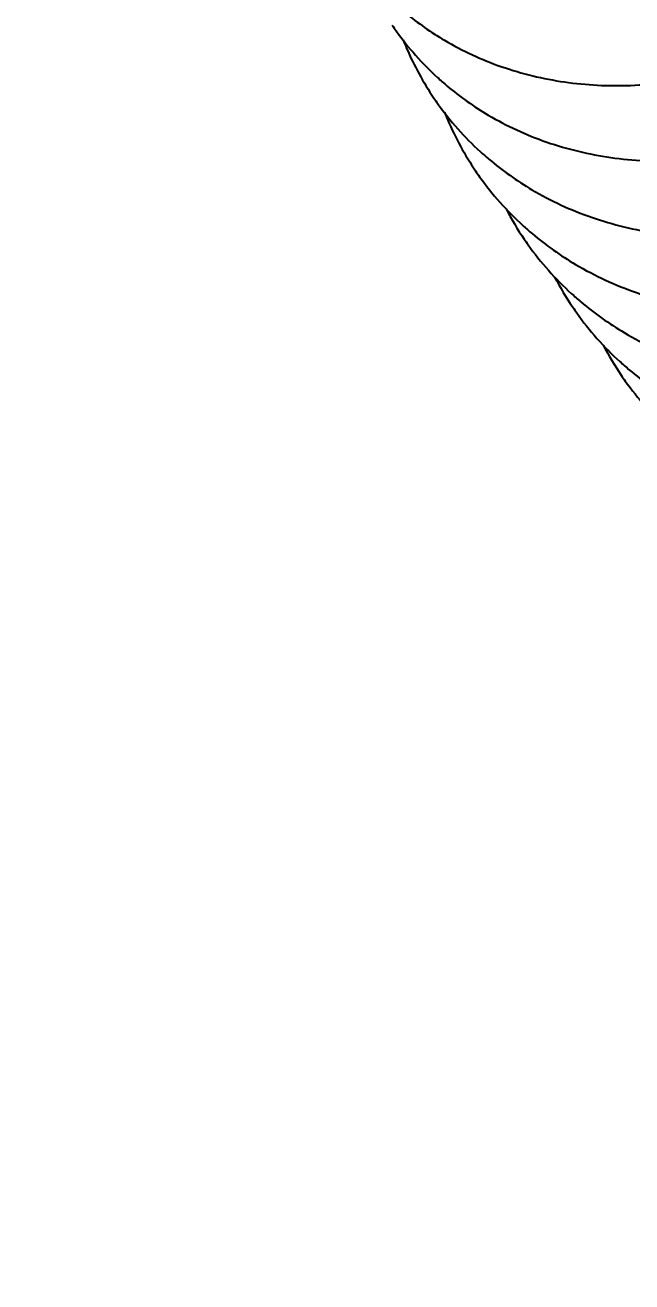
# Model space of a CAD drawing. Header units: feet. Extents: x 2321988 to 2329858, y 6722724 to 6730499.
# Drawn here: x 2326116.498 to 2326117.272, y 6726916.07 to 6726917.673 of the extents above; entities that cross this region are included whole.
import ezdxf

# ---------------------------------------------------------------- set-up
doc = ezdxf.new("R2010")
doc.units = ezdxf.units.FT
doc.header["$MEASUREMENT"] = 0
doc.header["$PDSIZE"] = 5
doc.layers.add('BESS Dimensions', color=3, linetype='Continuous')
doc.layers.add('C-BESS-EQUIPMENT', color=255, linetype='Continuous')
doc.styles.add('TG_DIMS', font='arial.ttf')
doc.dimstyles.new('TG-PROPOSED-ANNO', dxfattribs={"dimtxt": 0.1, "dimasz": 0.1, "dimexe": 0.05, "dimexo": 0.05, "dimgap": 0.02, "dimtad": 0, "dimtih": 1, "dimtoh": 1, "dimdsep": 46, "dimtxsty": 'TG_DIMS', "dimcen": 0, "dimclrd": 256, "dimclre": 256, "dimclrt": 256, "dimaunit": 1, "dimadec": 6, "dimazin": 2, "dimtfac": 1, "dimtofl": 0, "dimtmove": 1, "dimatfit": 3, "dimfxl": 1, "dimtolj": 1, "dimtzin": 0, "dimarcsym": 0})

# ---------------------------------------------------------------- blocks, each defined once
blk = doc.blocks.new('Midpoint Site Plan$0$141KV BREAKER')
at = {"linetype": 'Continuous'}
for points, start_tangent, end_tangent in [([(45.536, 35.385), (44.771, 35.118), (43.879, 34.609), (43.084, 33.92), (42.412, 33.074), (41.887, 32.1), (41.527, 31.031), (41.344, 29.905), (41.345, 28.759), (41.529, 27.633), (41.89, 26.566), (42.415, 25.594), (43.087, 24.75), (43.881, 24.062), (44.772, 23.554), (45.536, 23.287)], (-0.968426, -0.249301), (0.968426, -0.249302)), ([(46.816, 35.385), (46.05, 35.118), (45.158, 34.609), (44.363, 33.92), (43.691, 33.074), (43.166, 32.1), (42.806, 31.031), (42.623, 29.905), (42.624, 28.759), (42.808, 27.633), (43.169, 26.566), (43.694, 25.594), (44.366, 24.75), (45.16, 24.062), (46.051, 23.554), (46.816, 23.287)], (-0.968426, -0.249301), (0.968426, -0.249302)), ([(48.095, 35.385), (47.329, 35.118), (46.437, 34.609), (45.642, 33.92), (44.97, 33.074), (44.445, 32.1), (44.085, 31.031), (43.903, 29.905), (43.903, 28.759), (44.087, 27.633), (44.448, 26.566), (44.973, 25.594), (45.645, 24.75), (46.439, 24.062), (47.33, 23.554), (48.095, 23.287)], (-0.968426, -0.249301), (0.968426, -0.249302)), ([(45.437, 35.535), (44.448, 35.43), (44.257, 35.385)], (-1, 0), (-0.968426, -0.249301)), ([(45.544, 35.534), (45.437, 35.535)], (-0.999737, 0.022949), (-1, 0)), ([(46.716, 35.535), (45.727, 35.43), (45.536, 35.385)], (-1, 0), (-0.968426, -0.249301)), ([(46.08, 35.491), (45.544, 35.534)], (-0.990652, 0.13641), (-0.999737, 0.022949)), ([(46.823, 35.534), (46.716, 35.535)], (-0.999737, 0.022949), (-1, 0)), ([(47.995, 35.535), (47.006, 35.43), (46.816, 35.385)], (-1, 0), (-0.968426, -0.249301)), ([(47.359, 35.491), (46.823, 35.534)], (-0.990652, 0.13641), (-0.999737, 0.022949)), ([(48.103, 35.534), (47.995, 35.535)], (-0.999737, 0.022949), (-1, 0)), ([(49.275, 35.535), (48.286, 35.43), (48.095, 35.385)], (-1, 0), (-0.968426, -0.249301)), ([(48.638, 35.491), (48.103, 35.534)], (-0.990652, 0.13641), (-0.999737, 0.022949)), ([(49.382, 35.534), (49.275, 35.535)], (-0.999737, 0.022949), (-1, 0)), ([(50.391, 35.401), (50.263, 35.43), (49.382, 35.534)], (-0.97176, 0.235972), (-0.999737, 0.022949)), ([(50.554, 35.407), (49.585, 35.305), (49.413, 35.264)], (-1, 0), (-0.969258, -0.246045)), ([(50.661, 35.406), (50.554, 35.407)], (-0.999726, 0.023426), (-1, 0)), ([(51.66, 35.273), (51.522, 35.305), (50.661, 35.406)], (-0.971097, 0.238685), (-0.999726, 0.023426)), ([(49.413, 35.264), (48.648, 34.999), (47.775, 34.5), (46.996, 33.826), (46.338, 32.997), (45.823, 32.043), (45.471, 30.996), (45.292, 29.893), (45.293, 28.771), (45.473, 27.668), (45.826, 26.623), (46.341, 25.671), (46.999, 24.844), (47.777, 24.171), (48.649, 23.673), (49.413, 23.408)], (-0.969258, -0.246045), (0.969257, -0.24605)), ([(51.833, 35.28), (50.885, 35.179), (50.693, 35.134)], (-1, 0), (-0.967984, -0.251014)), ([(51.94, 35.278), (51.833, 35.28)], (-0.999714, 0.023924), (-1, 0)), ([(50.693, 35.134), (49.967, 34.88), (49.112, 34.392), (48.35, 33.731), (47.705, 32.92), (47.202, 31.986), (46.857, 30.961), (46.681, 29.881), (46.682, 28.783), (46.859, 27.703), (47.205, 26.68), (47.708, 25.748), (48.353, 24.939), (49.114, 24.28), (49.968, 23.792), (50.693, 23.539)], (-0.967984, -0.251014), (0.967982, -0.251019)), ([(51.973, 35.003), (51.286, 34.761), (50.45, 34.283), (49.703, 33.637), (49.073, 32.843), (48.58, 31.929), (48.242, 30.926), (48.071, 29.869), (48.072, 28.794), (48.244, 27.738), (48.583, 26.737), (49.076, 25.825), (49.706, 25.033), (50.452, 24.388), (51.288, 23.912), (51.973, 23.67)], (-0.966627, -0.256188), (0.966625, -0.256194))]:
    blk.add_spline(points, degree=3, dxfattribs=dict(at, start_tangent=start_tangent, end_tangent=end_tangent))
blk = doc.blocks.new('*D109')
at = {"layer": 'BESS Dimensions', "lineweight": -2, "transparency": 16777216}
for p, q in [((2326125.1693, 6727002.8662), (2326110.2842, 6727023.7584)), ((2326105.0412, 6727013.8836), (2326040.7778, 6726968.0974)), ((2325956.6732, 6726908.1749), (2326020.9365, 6726953.961)), ((2325960.5127, 6726885.5523), (2325945.6276, 6726906.4444))]:
    blk.add_line(p, q, dxfattribs=at)
at = {"layer": 'BESS Dimensions', "transparency": 16777216}
for points in [[(2326104.0741, 6727015.241), (2326106.0083, 6727012.5262), (2326113.1855, 6727019.6862)], [(2325955.7061, 6726909.5323), (2325957.6403, 6726906.8175), (2325948.5289, 6726902.3723)]]:
    blk.add_solid(points, dxfattribs=at)
at = {"layer": 'Defpoints', "color": 0, "transparency": 16777216}
for p in [(2326128.0706, 6726998.7941), (2325948.5289, 6726902.3723), (2325963.414, 6726881.4801)]:
    blk.add_point(p, dxfattribs=at)
at = {"layer": 'BESS Dimensions', "transparency": 16777216, "insert": (2326030.8572, 6726961.0292), "char_height": 10, "attachment_point": 5, "style": 'TG_DIMS'}
blk.add_mtext("\\A1;202.17'", dxfattribs=at)

msp = doc.modelspace()

# ---------------------------------------------------------------- block references
at = {"layer": 'C-BESS-EQUIPMENT', "xscale": 0.08333333333333331, "yscale": 0.08333333333333331, "zscale": 0.08333333333333331, "rotation": 125.4687976106775}
msp.add_blockref('Midpoint Site Plan$0$141KV BREAKER', (2326121.8721, 6726915.8536), dxfattribs=at)

# ---------------------------------------------------------------- dimensions: what is measured, and where the dimension line sits
at = {"layer": 'BESS Dimensions'}
dim = msp.add_aligned_dim(p1=(2326128.0706, 6726998.7941), p2=(2325963.414, 6726881.4801), distance=-25.6525, dimstyle='TG-PROPOSED-ANNO', override={"dimscale": 50, "dimpost": "'"}, dxfattribs=at)
dim.commit()
dim.dimension.update_dxf_attribs({"geometry": '*D109', "text_midpoint": (2326030.8572, 6726961.0292)})

doc.saveas('drawing.dxf')
